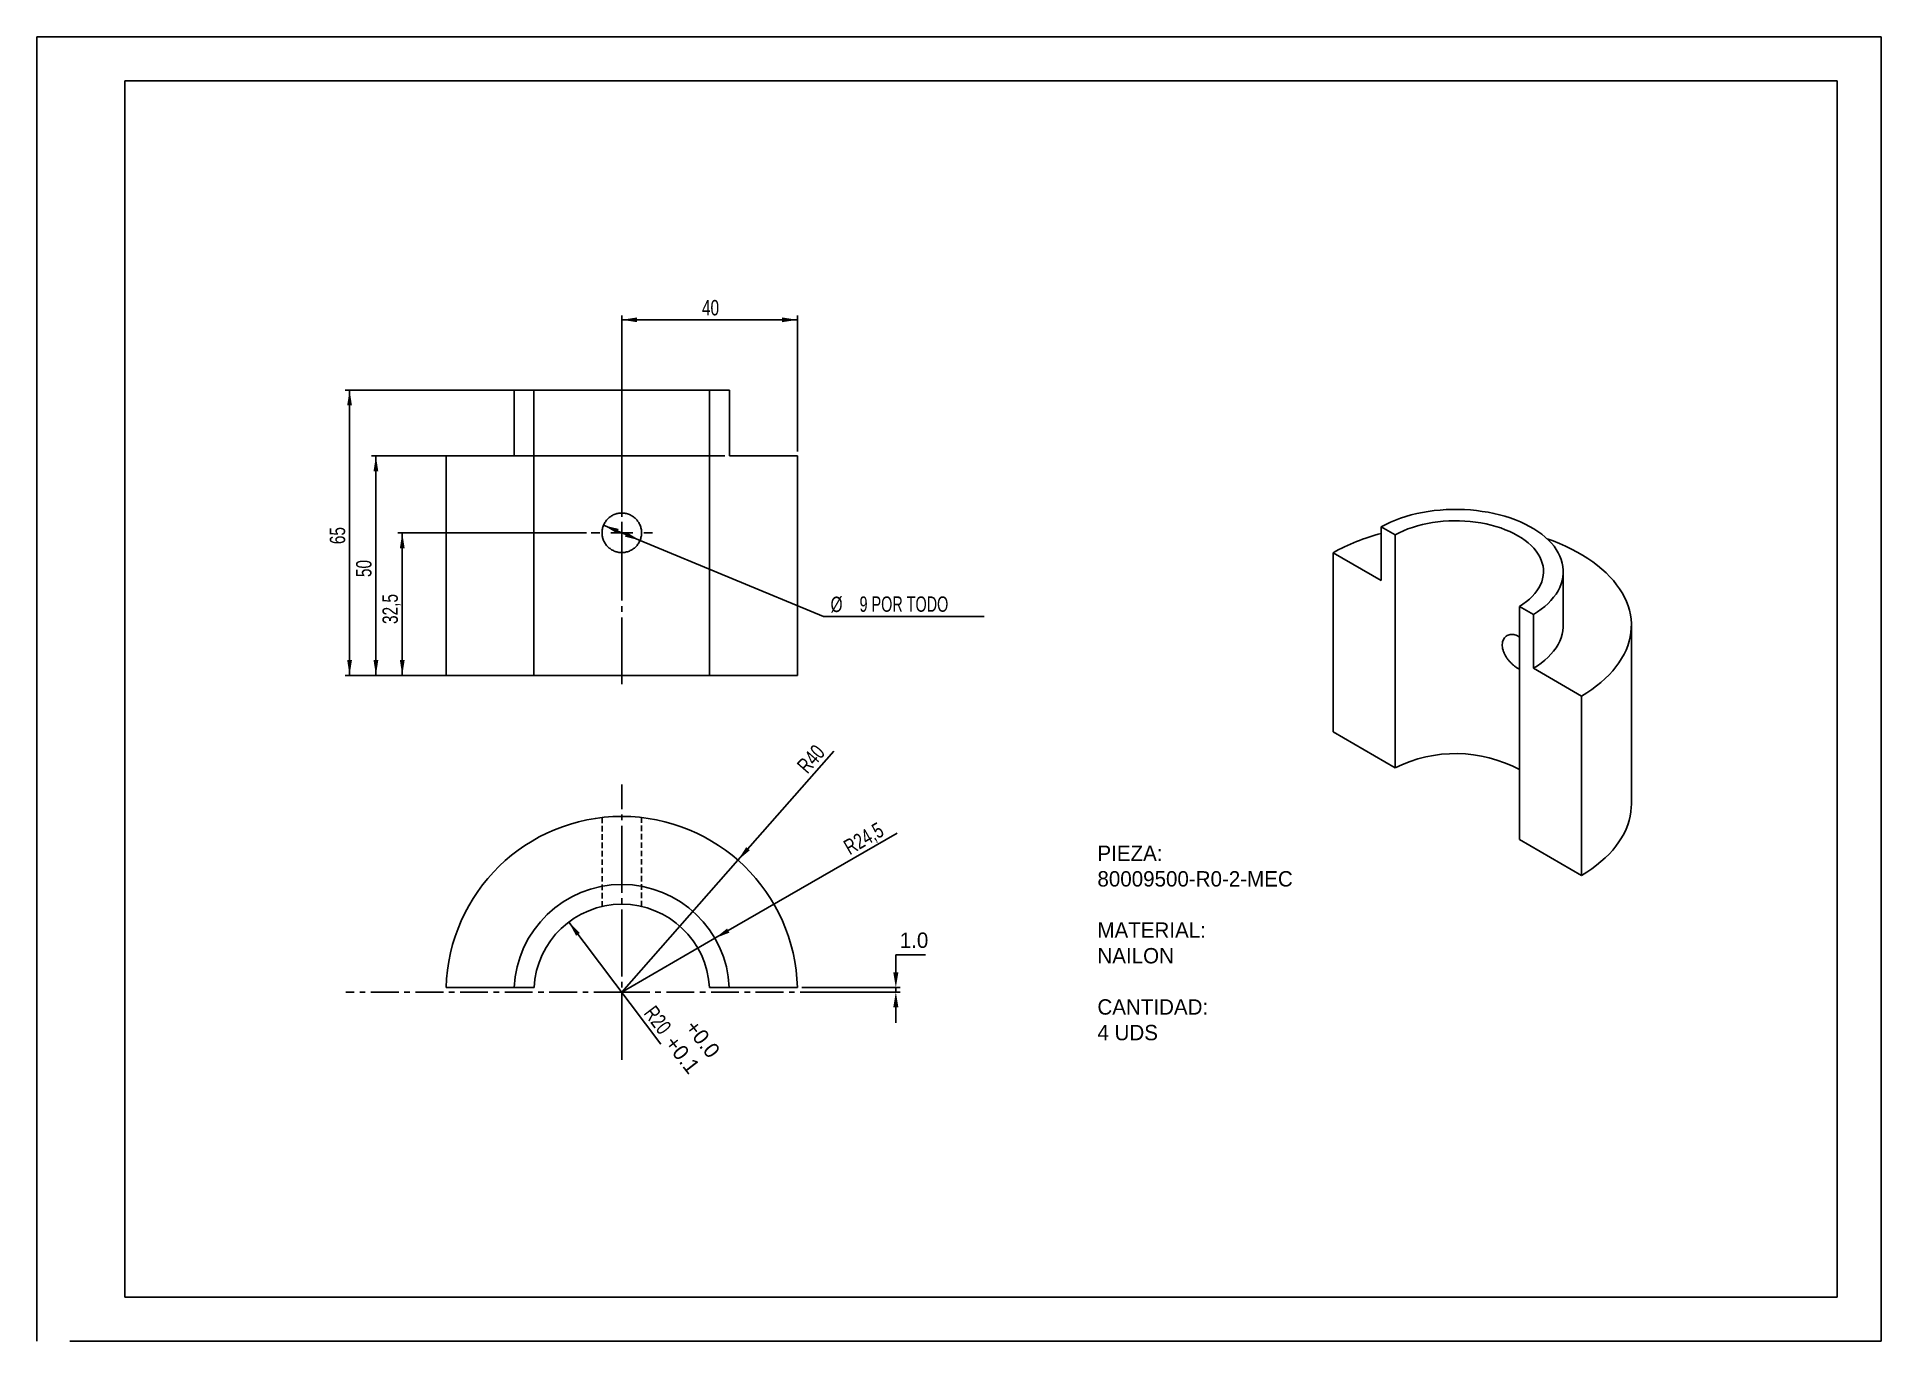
# Model space of a CAD drawing. Extents: x 0 to 2826, y 0 to 813.
# Drawn here: x 0 to 420, y 0 to 297 of the extents above.
import ezdxf

# ---------------------------------------------------------------- set-up
doc = ezdxf.new("R2010")
doc.units = 0
doc.header["$PDSIZE"] = -1
for name, pattern in [('SLD-CENTRADA-TRAZOS-LARGOS', [19.05, 15.24, -1.27, 1.27, -1.27]), ('SLD-CONTINUA', [0]), ('SLD-DELGADA-GRUESA', [10.16, 6.35, -1.27, 1.27, -1.27]), ('SLD-DISCONTINUA', [1.905, 1.27, -0.635])]:
    doc.linetypes.add(name, pattern=pattern)
doc.layers.get('0').update_dxf_attribs({"linetype": 'CONTINUOUS'})
doc.layers.get('Defpoints').update_dxf_attribs({"linetype": 'CONTINUOUS'})
doc.layers.add('FORMATO', color=7, linetype='SLD-CONTINUA')
doc.styles.add('SLDTEXTSTYLE1', font='TXT', dxfattribs={"width": 0.75})
doc.styles.add('SLDTEXTSTYLE2', font='TXT', dxfattribs={"width": 0.7})
doc.dimstyles.new('ISO-25', dxfattribs={"dimtxt": 2.5, "dimasz": 2.5, "dimexe": 1.25, "dimexo": 0.625, "dimtad": 1, "dimdsep": 46, "dimtxsty": 'Standard', "dimcen": 2.5, "dimadec": 0, "dimazin": 0, "dimtfac": 1, "dimtmove": 0, "dimatfit": 3, "dimfxl": 1, "dimarcsym": 0})
doc.dimstyles.new('SLDDIMSTYLE0', dxfattribs={"dimtxt": 3.5, "dimasz": 3.5, "dimexe": 0, "dimexo": 0.0625, "dimgap": 0.875, "dimtad": 1, "dimdec": 1, "dimrnd": 1e-09, "dimzin": 12, "dimdsep": 46, "dimtxsty": 'SLDTEXTSTYLE1', "dimsah": 1, "dimcen": 0.09, "dimadec": 0, "dimazin": 0, "dimtfac": 1, "dimtdec": 1, "dimtofl": 0, "dimtmove": 0, "dimatfit": 3, "dimfxl": 1, "dimtolj": 1, "dimtzin": 12, "dimarcsym": 0})
doc.dimstyles.new('SLDDIMSTYLE1', dxfattribs={"dimtxt": 3.5, "dimasz": 3.5, "dimexe": 0, "dimexo": 0.0625, "dimgap": 0.875, "dimtad": 0, "dimtih": 1, "dimtoh": 1, "dimdec": 6, "dimrnd": 1e-09, "dimzin": 12, "dimdsep": 46, "dimtxsty": 'SLDTEXTSTYLE1', "dimsah": 1, "dimcen": 0, "dimadec": 0, "dimazin": 0, "dimtfac": 1, "dimtdec": 1, "dimtmove": 0, "dimatfit": 3, "dimfxl": 1, "dimtolj": 1, "dimtzin": 12, "dimarcsym": 0})
doc.dimstyles.new('SLDDIMSTYLE2', dxfattribs={"dimtxt": 3.5, "dimasz": 3.5, "dimexe": 0, "dimexo": 0.0625, "dimgap": 0.875, "dimtad": 1, "dimdec": 1, "dimrnd": 1e-09, "dimzin": 12, "dimdsep": 46, "dimtxsty": 'SLDTEXTSTYLE1', "dimsah": 1, "dimcen": 0, "dimadec": 0, "dimazin": 0, "dimtfac": 1, "dimtdec": 1, "dimtofl": 0, "dimtmove": 0, "dimatfit": 3, "dimfxl": 1, "dimtolj": 1, "dimtzin": 12, "dimarcsym": 0})
doc.dimstyles.new('SLDDIMSTYLE3', dxfattribs={"dimtxt": 3.5, "dimasz": 3.5, "dimexe": 0, "dimexo": 0.0625, "dimgap": 0.875, "dimtad": 1, "dimdec": 1, "dimrnd": 1e-09, "dimzin": 12, "dimdsep": 46, "dimtxsty": 'SLDTEXTSTYLE1', "dimsah": 1, "dimcen": 0, "dimadec": 0, "dimazin": 0, "dimtfac": 1, "dimtdec": 1, "dimtofl": 0, "dimtmove": 1, "dimatfit": 3, "dimfxl": 1, "dimtolj": 1, "dimtzin": 12, "dimarcsym": 0})

# ---------------------------------------------------------------- blocks, each defined once
blk = doc.blocks.new('_D')
at = {"layer": 'FORMATO', "color": 7, "transparency": 16777216}
for p, q in [((156.7, 201.57), (76.21, 201.57)), ((77.21, 151.57), (77.21, 201.57)), ((152.2, 151.57), (76.21, 151.57))]:
    blk.add_line(p, q, dxfattribs=at)
for points in [[(77.21, 201.57), (76.67, 198.07), (77.75, 198.07)], [(77.21, 151.57), (77.75, 155.07), (76.67, 155.07)]]:
    blk.add_solid(points, dxfattribs=at)
at = {"layer": 'FORMATO', "color": 7, "transparency": 16777216, "insert": (72.7, 173.98), "char_height": 3.5, "attachment_point": 1, "rotation": 90, "style": 'SLDTEXTSTYLE1'}
blk.add_mtext('50', dxfattribs=at)
blk = doc.blocks.new('_D_1')
at = {"layer": 'FORMATO', "color": 7, "transparency": 16777216}
for p, q in [((125.2, 184.07), (82.21, 184.07)), ((83.21, 184.07), (83.21, 151.57)), ((112.21, 151.57), (82.21, 151.57))]:
    blk.add_line(p, q, dxfattribs=at)
for points in [[(83.21, 184.07), (82.67, 180.57), (83.75, 180.57)], [(83.21, 151.57), (83.75, 155.07), (82.67, 155.07)]]:
    blk.add_solid(points, dxfattribs=at)
at = {"layer": 'FORMATO', "color": 7, "transparency": 16777216, "insert": (78.7, 163.3), "char_height": 3.5, "attachment_point": 1, "rotation": 90, "style": 'SLDTEXTSTYLE1'}
blk.add_mtext('32,5', dxfattribs=at)
blk = doc.blocks.new('_D_2')
at = {"layer": 'FORMATO', "color": 7, "transparency": 16777216}
for p, q in [((112.21, 216.57), (70.21, 216.57)), ((71.21, 216.57), (71.21, 151.57)), ((112.21, 151.57), (70.21, 151.57))]:
    blk.add_line(p, q, dxfattribs=at)
for points in [[(71.21, 216.57), (70.67, 213.07), (71.75, 213.07)], [(71.21, 151.57), (71.75, 155.07), (70.67, 155.07)]]:
    blk.add_solid(points, dxfattribs=at)
at = {"layer": 'FORMATO', "color": 7, "transparency": 16777216, "insert": (66.7, 181.48), "char_height": 3.5, "attachment_point": 1, "rotation": 90, "style": 'SLDTEXTSTYLE1'}
blk.add_mtext('65', dxfattribs=at)
blk = doc.blocks.new('_D_3')
at = {"layer": 'FORMATO', "transparency": 16777216}
for p, q in [((129.05, 185.79), (137.36, 182.35)), ((137.36, 182.35), (179.17, 165.02)), ((179.17, 165.02), (215.71, 165.02))]:
    blk.add_line(p, q, dxfattribs=at)
for points in [[(129.05, 185.79), (132.07, 183.96), (132.49, 184.95)], [(137.36, 182.35), (134.33, 184.19), (133.92, 183.19)]]:
    blk.add_solid(points, dxfattribs=at)
at = {"layer": 'FORMATO', "transparency": 16777216, "char_height": 3.5, "attachment_point": 1}
for s, insert, style in [('%%c', (180.75, 169.53), 'SLDTEXTSTYLE1'), ('9 POR TODO', (187.35, 169.58), 'SLDTEXTSTYLE2')]:
    blk.add_mtext(s, dxfattribs=dict(at, insert=insert, style=style))
blk = doc.blocks.new('_D_4')
at = {"layer": 'FORMATO', "color": 7, "transparency": 16777216}
for p, q in [((133.2, 192.07), (133.2, 233.57)), ((133.2, 232.57), (173.2, 232.57)), ((173.2, 202.57), (173.2, 233.57))]:
    blk.add_line(p, q, dxfattribs=at)
for points in [[(133.2, 232.57), (136.7, 232.03), (136.7, 233.11)], [(173.2, 232.57), (169.7, 233.11), (169.7, 232.03)]]:
    blk.add_solid(points, dxfattribs=at)
at = {"layer": 'FORMATO', "color": 7, "transparency": 16777216, "insert": (151.46, 237.08), "char_height": 3.5, "attachment_point": 1, "style": 'SLDTEXTSTYLE1'}
blk.add_mtext('40', dxfattribs=at)
blk = doc.blocks.new('SW_CENTERMARKSYMBOL_0')
at = {"layer": 'FORMATO', "color": 0}
for p, q in [((0, 5), (0, 7)), ((-5, 0), (-7, 0)), ((0, 0), (-2.5, 0)), ((0, 0), (0, 2.5)), ((0, 0), (0, -2.5)), ((0, 0), (2.5, 0)), ((5, 0), (7, 0)), ((0, -5), (0, -7))]:
    blk.add_line(p, q, dxfattribs=at)
blk = doc.blocks.new('_D_5')
at = {"layer": 'FORMATO', "color": 7, "transparency": 16777216}
for q in [(195.9, 115.68), (133.2, 79.49)]:
    blk.add_line((154.42, 91.74), q, dxfattribs=at)
blk.add_solid([(154.42, 91.74), (157.72, 93.02), (157.18, 93.95)], dxfattribs=at)
at = {"layer": 'FORMATO', "color": 7, "transparency": 16777216, "insert": (183.35, 113.64), "char_height": 3.5, "attachment_point": 1, "rotation": 30, "style": 'SLDTEXTSTYLE1'}
blk.add_mtext('R24,5', dxfattribs=at)
blk = doc.blocks.new('_D_6')
at = {"layer": 'FORMATO', "color": 7, "transparency": 16777216}
for q in [(181.51, 134.35), (133.2, 79.49)]:
    blk.add_line((159.64, 109.51), q, dxfattribs=at)
blk.add_solid([(159.64, 109.51), (162.36, 111.78), (161.55, 112.49)], dxfattribs=at)
at = {"layer": 'FORMATO', "color": 7, "transparency": 16777216, "insert": (172.83, 131.32), "char_height": 3.5, "attachment_point": 1, "rotation": 48.6357, "style": 'SLDTEXTSTYLE1'}
blk.add_mtext('R40', dxfattribs=at)
blk = doc.blocks.new('_D_7')
at = {"layer": 'FORMATO', "color": 7, "transparency": 16777216}
blk.add_line((121.12, 95.43), (142.08, 67.64), dxfattribs=at)
blk.add_solid([(121.12, 95.43), (122.8, 92.31), (123.66, 92.96)], dxfattribs=at)
at = {"layer": 'FORMATO', "color": 7, "transparency": 16777216, "insert": (140.84, 76.75), "char_height": 3.5, "attachment_point": 1, "rotation": 307.1586, "style": 'SLDTEXTSTYLE1'}
blk.add_mtext('R20', dxfattribs=at)
blk = doc.blocks.new('*D19')
at = {"color": 0, "lineweight": -2, "transparency": 16777216}
for p, q in [((195.61, 83.99), (195.61, 88)), ((195.61, 88), (202.39, 88)), ((174.19, 80.49), (196.61, 80.49)), ((195.61, 79.49), (195.61, 80.49)), ((175.04, 79.49), (196.61, 79.49)), ((195.61, 75.99), (195.61, 72.49))]:
    blk.add_line(p, q, dxfattribs=at)
at = {"color": 0, "transparency": 16777216}
for points in [[(195.03, 83.99), (196.2, 83.99), (195.61, 80.49)], [(195.03, 75.99), (196.2, 75.99), (195.61, 79.49)]]:
    blk.add_solid(points, dxfattribs=at)
at = {"layer": 'Defpoints', "color": 0, "transparency": 16777216}
for p in [(173.19, 80.49), (174.04, 79.49), (195.61, 79.49)]:
    blk.add_point(p, dxfattribs=at)
at = {"color": 0, "transparency": 16777216, "insert": (199.76, 91.27), "char_height": 3.5, "attachment_point": 5}
blk.add_mtext('1.0', dxfattribs=at)

msp = doc.modelspace()

# ---------------------------------------------------------------- linework, layer by layer
at = {"color": 7, "linetype": 'SLD-CONTINUA'}
for p, q in [((0, 297), (420, 297)), ((0, 297), (0, -0.0013492)), ((420, 297), (420, 0)), ((410, 287), (20, 287)), ((20, 10), (20, 287)), ((410, 10), (410, 287)), ((108.710048, 216.570713), (108.710048, 201.5707161)), ((108.710048, 216.570713), (113.2111971, 216.570713)), ((113.2111971, 216.570713), (113.2111971, 151.5707154)), ((113.2111971, 216.570713), (153.1986941, 216.570713)), ((153.1986941, 151.5707154), (153.1986941, 216.570713)), ((153.1986941, 216.570713), (157.6998431, 216.570713)), ((157.6998431, 216.570713), (157.6998431, 201.5707161)), ((93.208072, 151.5707154), (93.208072, 201.5707161)), ((108.710048, 201.5707161), (93.208072, 201.5707161)), ((173.2018192, 201.5707161), (157.6998431, 201.5707161)), ((173.2018192, 151.5707154), (173.2018192, 201.5707161)), ((306.1562324, 185.4548963), (309.3390255, 183.617509)), ((306.1562324, 185.4548963), (306.1562324, 173.2067867)), ((309.3390255, 183.617509), (309.3390255, 130.5423582)), ((306.1562324, 173.2067867), (295.1946801, 179.5347562)), ((295.1946801, 138.707715), (295.1946801, 179.5347562)), ((347.6231871, 163.0037681), (347.6231871, 175.2518778)), ((337.6144558, 114.2192997), (337.6144558, 167.2944506)), ((337.6144558, 167.2944506), (340.7972488, 165.4570633)), ((340.7972488, 165.4570633), (340.7972488, 153.2089536)), ((363.1231859, 122.1767269), (363.1231859, 163.0037681)), ((113.2111971, 151.5707154), (93.208072, 151.5707154)), ((153.1986941, 151.5707154), (113.2111971, 151.5707154)), ((173.2018192, 151.5707154), (153.1986941, 151.5707154)), ((351.7588012, 146.8809842), (340.7972488, 153.2089536)), ((351.7588012, 106.053943), (351.7588012, 146.8809842)), ((309.3390255, 130.5423582), (295.1946801, 138.707715)), ((351.7588012, 106.053943), (337.6144558, 114.2192997)), ((108.710048, 80.4874961), (93.2174475, 80.4874961)), ((108.710048, 80.4874961), (113.2299612, 80.4874961)), ((153.1799299, 80.4874961), (157.6998431, 80.4874961)), ((173.2018192, 80.4874961), (157.6998431, 80.4874961)), ((20, 10), (410, 10)), ((7.5306184, 0), (420, 0))]:
    msp.add_line(p, q, dxfattribs=at)
at = {"color": 7, "linetype": 'SLD-DISCONTINUA'}
for p, q in [((128.7049458, 119.2336018), (128.7049458, 98.9769856)), ((137.7049454, 98.9746722), (137.7049454, 119.235226))]:
    msp.add_line(p, q, dxfattribs=at)
at = {"linetype": 'SLD-DELGADA-GRUESA'}
for q in [(70.3410172, 79.4874961), (190.4093762, 79.4874961)]:
    msp.add_line((133.2049456, 79.4874961), q, dxfattribs=at)
at = {"color": 7, "linetype": 'SLD-CONTINUA', "flags": 128}
for points in [[(340.7972488, 165.4570633), (341.7252187, 166.0475437), (342.59408, 166.6672712), (343.4010706, 167.3142772), (344.1436253, 167.9865059), (344.8193852, 168.6818216), (345.4262043, 169.3980137), (345.9621522, 170.1328075), (346.4255271, 170.8838672), (346.8148567, 171.648807), (347.128904, 172.4251959), (347.3666696, 173.2105667), (347.5274005, 174.0024244), (347.6105826, 174.7982517), (347.615955, 175.5955215), (347.543498, 176.3916979), (347.3934433, 177.1842535), (347.1662679, 177.9706686), (346.862692, 178.748444), (346.4836819, 179.515109), (346.0304419, 180.268227), (345.5044117, 181.0054052), (344.9072627, 181.7243011), (344.2408923, 182.42263), (343.5074186, 183.0981732), (342.709172, 183.748784), (341.8486882, 184.3723948), (340.9287033, 184.9670248), (339.9521389, 185.5307834), (338.922098, 186.0618794), (337.8418554, 186.5586261), (336.7148422, 187.0194441), (335.5446402, 187.4428694), (334.334968, 187.8275568), (333.0896689, 188.1722837), (331.8127004, 188.4759544), (330.5081205, 188.7376043), (329.1800739, 188.9564022), (327.8327814, 189.1316528), (326.4705229, 189.2627984), (325.0976275, 189.3494231), (323.7184601, 189.3912516), (322.3373987, 189.3881502), (320.9588359, 189.3401302), (319.5871496, 189.2473422), (318.2267, 189.1100831), (316.8818092, 188.9287874), (315.5567512, 188.7040323), (314.2557366, 188.4365316), (312.9828985, 188.1271355), (311.7422829, 187.7768262), (310.5378304, 187.3867184), (309.3733699, 186.9580507), (308.2526013, 186.4921849), (307.1790855, 185.990602), (306.1562324, 185.4548963)], [(309.3390255, 183.617509), (310.2608153, 184.0932313), (311.2317654, 184.5351618), (312.248165, 184.9416115), (313.3061269, 185.3110282), (314.4016101, 185.6419991), (315.5304255, 185.9332602), (316.688261, 186.1836968), (317.8706896, 186.3923529), (319.0731938, 186.5584304), (320.2911758, 186.6812959), (321.519983, 186.7604776), (322.754916, 186.7956745), (323.9912575, 186.7867516), (325.224282, 186.733743), (326.4492749, 186.6368514), (327.6615559, 186.4964468), (328.8564915, 186.3130659), (330.029516, 186.0874101), (331.1761437, 185.8203415), (332.2919934, 185.5128808), (333.3728009, 185.1662031), (334.414434, 184.7816326), (335.4129132, 184.3606408), (336.3644213, 183.9048351), (337.2653225, 183.4159587), (338.1121731, 182.8958795), (338.9017371, 182.3465856), (339.6309955, 181.7701758), (340.2971633, 181.1688538), (340.8976917, 180.5449169), (341.4302869, 179.9007506), (341.8929135, 179.2388165), (342.2838031, 178.5616439), (342.6014626, 177.8718222), (342.8446769, 177.1719873), (343.0125162, 176.464814), (343.1043397, 175.7530041), (343.1197964, 175.0392793), (343.058827, 174.3263677), (342.9216654, 173.6169924), (342.708833, 172.9138663), (342.4211472, 172.2196754), (342.059705, 171.537074), (341.6258891, 170.8686698), (341.1213555, 170.2170185), (340.5480349, 169.5846095), (339.908117, 168.9738611), (339.2040492, 168.3871061), (338.4385202, 167.8265885), (337.6144558, 167.2944506)], [(351.7588012, 146.8809842), (352.9567664, 147.6219191), (354.0972539, 148.3924889), (355.178069, 149.1912079), (356.1971304, 150.0165368), (357.1524743, 150.8668858), (358.0422621, 151.7406157), (358.8647737, 152.636046), (359.6184318, 153.5514481), (360.3017784, 154.4850619), (360.9135017, 155.4350869), (361.4524216, 156.3996921), (361.9174976, 157.3770208), (362.3078367, 158.365189), (362.6226842, 159.3622949), (362.8614368, 160.3664149), (363.0236337, 161.3756163), (363.1089613, 162.3879541), (363.1172537, 163.4014788), (363.0484977, 164.4142363), (362.9028251, 165.4242771), (362.6805149, 166.4296548), (362.3819993, 167.4284335), (362.0078486, 168.4186857), (361.5587884, 169.3985083), (361.0356775, 170.3660097), (360.4395288, 171.3193277), (359.77149, 172.2566257), (359.0328487, 173.1760991), (358.2250267, 174.0759751), (357.3495787, 174.9545198), (356.4081933, 175.8100406), (355.4026824, 176.6408894), (354.3349848, 177.4454664), (353.2071582, 178.2222218), (352.0213744, 178.9696586), (350.7799173, 179.6863365), (349.4851786, 180.3708749), (348.139653, 181.0219554), (346.7459337, 181.6383241), (345.3067055, 182.2187931), (343.9196066, 182.7290135)], [(340.7972488, 153.2089536), (341.7252187, 153.7994341), (342.59408, 154.4191616), (343.4010706, 155.0661676), (344.1436253, 155.7383963), (344.8193852, 156.4337119), (345.4262043, 157.1499041), (345.9621522, 157.8846979), (346.4255271, 158.6357576), (346.8148567, 159.4006973), (347.128904, 160.1770863), (347.3666696, 160.9624571), (347.5274005, 161.7543147), (347.6105826, 162.5501421), (347.6231871, 163.0037681)], [(351.7588012, 106.053943), (352.9567664, 106.7948779), (354.0972539, 107.5654477), (355.178069, 108.3641667), (356.1971304, 109.1894956), (357.1524743, 110.0398446), (358.0422621, 110.9135745), (358.8647737, 111.8090048), (359.6184318, 112.7244069), (360.3017784, 113.6580207), (360.9135017, 114.6080457), (361.4524216, 115.5726509), (361.9174976, 116.5499796), (362.3078367, 117.5381478), (362.6226842, 118.5352537), (362.8614368, 119.5393737), (363.0236337, 120.5485751), (363.1089613, 121.5609129), (363.1231859, 122.1767269)]]:
    msp.add_lwpolyline(points, dxfattribs=at)
at = {"color": 7, "linetype": 'SLD-CONTINUA'}
for centre, radius, start, end in [((318.3631478, 137.4614052), 48.0306648, 104.72312893, 118.840190699), ((323.0849796, 103.2018038), 30.6015877, 61.654006653, 116.691783612), ((133.2049456, 79.4874961), 40, 1.432543772, 178.567456228), ((133.2049456, 79.4874961), 24.5, 2.33925313, 177.66074687), ((133.2049456, 79.4874961), 20, 2.865984051, 177.134015949)]:
    msp.add_arc(centre, radius, start, end, dxfattribs=at)
for points, knots in [([(137.7049456, 184.0707154), (137.7049456, 183.7723966), (137.6755762, 183.4792606), (137.5606876, 182.9028675), (137.4737083, 182.6165626), (137.2475294, 182.0721131), (137.109264, 181.8140397), (136.7827625, 181.3256264), (136.593389, 181.0951488), (136.1797091, 180.6815669), (135.953802, 180.4956262), (135.4622344, 180.1665994), (135.2018267, 180.0274141), (134.6607563, 179.8026438), (134.3761346, 179.7156999), (133.7948237, 179.5997102), (133.5022128, 179.5708951), (132.9131428, 179.5705374), (132.6138713, 179.599984), (132.0359846, 179.7152202), (131.754994, 179.8004713), (131.2089547, 180.026786), (130.9469671, 180.1672369), (130.4605006, 180.492499), (130.2321366, 180.6796097), (129.8144995, 181.0971542), (129.6290057, 181.3232911), (129.3032112, 181.8097079), (129.1618697, 182.0731909), (128.936195, 182.6166401), (128.8506607, 182.8971241), (128.7346742, 183.4759154), (128.7050689, 183.7746421), (128.7048231, 184.3630289), (128.7332674, 184.6561102), (128.8493261, 185.2399764), (128.935372, 185.5221884), (129.1599121, 186.0641386), (129.3004675, 186.3271794), (129.6275449, 186.8163999), (129.8129757, 187.0423478), (130.2274896, 187.4575746), (130.4580868, 187.6470931), (130.9446292, 187.9728534), (131.2026063, 188.1115418), (131.7492402, 188.3390362), (132.03334, 188.4254303), (132.6091082, 188.5407467), (132.9051892, 188.5705319), (133.4991681, 188.5708972), (133.7919489, 188.5419627), (134.3693387, 188.427413), (134.6565132, 188.3403094), (135.199834, 188.115082), (135.458246, 187.9770621), (135.9486198, 187.649704), (136.1780216, 187.4613245), (136.5916029, 187.0482921), (136.7789269, 186.8210233), (137.1082568, 186.3294091), (137.2465445, 186.0710726), (137.4719245, 185.5297704), (137.5594565, 185.243671), (137.67557, 184.6632586), (137.7049456, 184.3690342), (137.7049456, 184.0707154)], [0, 0, 0, 0, 0.03125, 0.03125, 0.0625, 0.0625, 0.09375, 0.09375, 0.125, 0.125, 0.15625, 0.15625, 0.1875, 0.1875, 0.21875, 0.21875, 0.25, 0.25, 0.28125, 0.28125, 0.3125, 0.3125, 0.34375, 0.34375, 0.375, 0.375, 0.40625, 0.40625, 0.4375, 0.4375, 0.46875, 0.46875, 0.5, 0.5, 0.53125, 0.53125, 0.5625, 0.5625, 0.59375, 0.59375, 0.625, 0.625, 0.65625, 0.65625, 0.6875, 0.6875, 0.71875, 0.71875, 0.75, 0.75, 0.78125, 0.78125, 0.8125, 0.8125, 0.84375, 0.84375, 0.875, 0.875, 0.90625, 0.90625, 0.9375, 0.9375, 0.96875, 0.96875, 1, 1, 1, 1]), ([(337.6144561, 153.0281589), (337.5682011, 153.0476866), (337.3504305, 153.1396242), (336.9399428, 153.3969272), (336.3972902, 153.7933816), (335.8660931, 154.2642909), (335.3540516, 154.8004226), (334.883713, 155.3872143), (334.4664081, 156.0216943), (334.1272603, 156.6802537), (333.8781492, 157.3551409), (333.7366997, 158.0122513), (333.7050906, 158.645004), (333.7823175, 159.2220135), (333.9641367, 159.7417841), (334.2388798, 160.1829325), (334.6020375, 160.5405321), (335.0369396, 160.7964962), (335.5343136, 160.9411378), (336.067236, 160.9627912), (336.6219234, 160.8544246), (337.144337, 160.6449652), (337.4685855, 160.4180949), (337.6144566, 160.3160317)], [0, 0, 0, 0, 0.0136094053, 0.064073608, 0.1122155514, 0.16173486, 0.2102699535, 0.2601537507, 0.3097371037, 0.3607467716, 0.4104533239, 0.461663193, 0.5103043425, 0.5603938592, 0.6084586597, 0.6578757199, 0.7067314608, 0.7569494296, 0.8067405765, 0.8579922054, 0.9074235041, 0.9583521683, 1, 1, 1, 1])]:
    msp.add_open_spline(points, degree=3, knots=knots, dxfattribs=at)
at = {"layer": 'FORMATO'}
for p, q in [((230.0914672, 287), (410, 287)), ((410, 287), (410, 264.8655853))]:
    msp.add_line(p, q, dxfattribs=at)
at = {"layer": 'FORMATO', "color": 7, "linetype": 'SLD-CENTRADA-TRAZOS-LARGOS'}
for p, q in [((133.2049456, 149.5707154), (133.2049456, 218.5707154)), ((133.2049456, 64.0151052), (133.2049456, 126.7302714))]:
    msp.add_line(p, q, dxfattribs=at)

# ---------------------------------------------------------------- block references
at = {"layer": 'FORMATO', "color": 7}
msp.add_blockref('SW_CENTERMARKSYMBOL_0', (133.2049456, 184.0707154), dxfattribs=at)

# ---------------------------------------------------------------- texts
at = {"insert": (241.5239713, 112.8521444), "char_height": 3.5, "attachment_point": 1}
msp.add_mtext_dynamic_manual_height_columns('PIEZA: \\P80009500-R0-2-MEC\\P\\PMATERIAL: \\PNAILON\\P\\PCANTIDAD: \\P4 UDS', width=54.662098888, gutter_width=17.5, heights=[0], dxfattribs=at)
at = {"insert": (150.177009, 73.5490332), "char_height": 3.5, "attachment_point": 1, "rotation": 307.767237651}
msp.add_mtext_dynamic_manual_height_columns('+0.0\\P+0.1', width=16.341233637, gutter_width=17.5, heights=[0], dxfattribs=at)

# ---------------------------------------------------------------- dimensions: what is measured, and where the dimension line sits
dim = msp.add_linear_dim(base=(195.613023, 79.4874961), p1=(173.1924436, 80.4874961), p2=(174.0437342, 79.4874961), angle=90, dimstyle='ISO-25', override={"dimtxt": 3.5, "dimasz": 3.5, "dimexe": 1, "dimexo": 1, "dimgap": 1.524, "dimtih": 1, "dimtoh": 1, "dimdec": 1, "dimzin": 0, "dimtdec": 1, "dimtzin": 0})
dim.commit()
dim.dimension.update_dxf_attribs({"geometry": '*D19', "text_midpoint": (199.762023, 87.9965717), "dimtype": 160})
at = {"layer": 'FORMATO', "color": 7}
dim = msp.add_linear_dim(base=(173.2018204, 232.5707154), p1=(133.2049456, 191.0707154), p2=(173.2018204, 201.5707154), dimstyle='SLDDIMSTYLE0', dxfattribs=at)
dim.commit()
dim.dimension.update_dxf_attribs({"geometry": '_D_4', "text_midpoint": (154.0425579, 232.5707154), "dimtype": 160})
for base, p1, p2, picture, middle in [((71.2080707, 151.5707154), (113.2111965, 216.5707154), (113.2111965, 151.5707154), '_D_2', (71.2080707, 184.0707154)), ((77.2080707, 201.5707154), (153.1986946, 151.5707154), (157.699843, 201.5707154), '_D', (77.2080707, 176.5707154)), ((83.2080707, 151.5707154), (126.2049456, 184.0707154), (113.2111965, 151.5707154), '_D_1', (83.2080707, 167.8207154))]:
    dim = msp.add_linear_dim(base=base, p1=p1, p2=p2, angle=90, dimstyle='SLDDIMSTYLE0', dxfattribs=at)
    dim.commit()
    dim.dimension.update_dxf_attribs({"geometry": picture, "text_midpoint": middle, "dimtype": 160})
at = {"layer": 'FORMATO'}
dim = msp.add_diameter_dim_2p(p1=(137.3618668, 182.347345), p2=(129.0480243, 185.7940858), text='<> POR TODO\\P', dimstyle='SLDDIMSTYLE1', dxfattribs=at)
dim.commit()
dim.dimension.update_dxf_attribs({"geometry": '_D_3', "text_midpoint": (198.234641, 167.8207154), "dimtype": 163})
at = {"layer": 'FORMATO', "color": 7}
for mpoint, dimstyle, picture, middle in [((159.6387448, 109.5083931), 'SLDDIMSTYLE2', '_D_6', (178.9006146, 131.38412)), ((154.422568, 91.7374961), 'SLDDIMSTYLE2', '_D_5', (190.7999188, 112.7399736)), ((121.1244875, 95.4268353), 'SLDDIMSTYLE3', '_D_7', (139.9256525, 70.6200057))]:
    dim = msp.add_radius_dim(center=(133.2049456, 79.4874961), mpoint=mpoint, dimstyle=dimstyle, dxfattribs=at)
    dim.commit()
    dim.dimension.update_dxf_attribs({"geometry": picture, "text_midpoint": middle, "dimtype": 164})

doc.saveas('drawing.dxf')
